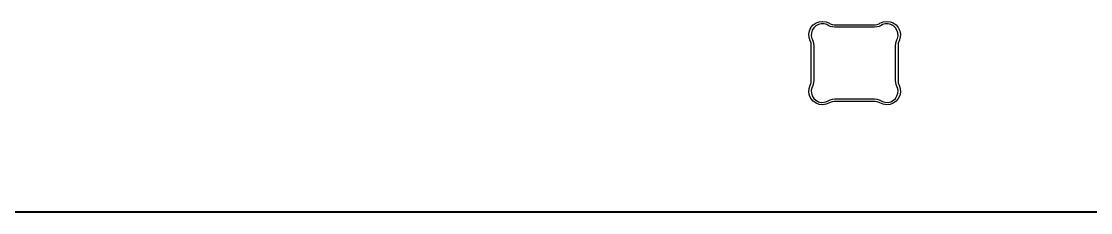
# Model space of a CAD drawing. Extents: x -0.9 to 12.5, y -6 to -2.
# Drawn here: x 4.117 to 5.817, y -5.967 to -5.663 of the extents above; entities that cross this region are included whole.
import ezdxf

# ---------------------------------------------------------------- set-up
doc = ezdxf.new("R2010")
doc.units = 0
doc.header["$MEASUREMENT"] = 0
doc.layers.add('BLACK', color=7, linetype='CONTINUOUS')

msp = doc.modelspace()

# ---------------------------------------------------------------- linework, layer by layer
at = {"layer": 'BLACK', "linetype": 'CONTINUOUS'}
for p, q in [((5.3698, -5.6777), (5.3721, -5.6727)), ((5.3721, -5.6727), (5.3757, -5.6685)), ((5.3767, -5.6729), (5.3742, -5.6767)), ((5.3757, -5.6685), (5.3802, -5.6653)), ((5.38, -5.6698), (5.3767, -5.6729)), ((5.384, -5.6677), (5.38, -5.6698)), ((5.3802, -5.6653), (5.3853, -5.6633)), ((5.3884, -5.6666), (5.384, -5.6677)), ((5.3853, -5.6633), (5.3908, -5.6627)), ((5.393, -5.6667), (5.3884, -5.6666)), ((5.3908, -5.6627), (5.3962, -5.6635)), ((5.3973, -5.6679), (5.393, -5.6667)), ((5.3962, -5.6635), (5.4013, -5.6657)), ((5.3993, -5.6691), (5.3973, -5.6679)), ((5.4027, -5.6707), (5.3993, -5.6691)), ((5.3993, -5.6691), (5.3993, -5.6691)), ((5.3993, -5.6691), (5.3993, -5.6691)), ((5.3993, -5.6691), (5.3993, -5.6691)), ((5.3993, -5.6691), (5.3993, -5.6691)), ((5.4013, -5.6657), (5.4013, -5.6657)), ((5.4013, -5.6657), (5.4013, -5.6657)), ((5.4013, -5.6657), (5.4013, -5.6657)), ((5.4013, -5.6657), (5.4013, -5.6657)), ((5.4013, -5.6657), (5.4013, -5.6657)), ((5.4013, -5.6657), (5.4026, -5.6665)), ((5.4026, -5.6665), (5.4056, -5.6676)), ((5.4064, -5.6717), (5.4027, -5.6707)), ((5.4056, -5.6676), (5.4087, -5.6681)), ((5.4102, -5.672), (5.4064, -5.6717)), ((5.4087, -5.6681), (5.4102, -5.6681)), ((5.4102, -5.6681), (5.4102, -5.6681)), ((5.4102, -5.6681), (5.4102, -5.6681)), ((5.4102, -5.6681), (5.4728, -5.6681)), ((5.4728, -5.672), (5.4102, -5.672)), ((5.4102, -5.672), (5.4102, -5.672)), ((5.4728, -5.6681), (5.4728, -5.6681)), ((5.4728, -5.6681), (5.4728, -5.6681)), ((5.4728, -5.6681), (5.4728, -5.6681)), ((5.4728, -5.6681), (5.4743, -5.6681)), ((5.4766, -5.6717), (5.4728, -5.672)), ((5.4728, -5.672), (5.4728, -5.672)), ((5.4728, -5.672), (5.4728, -5.672)), ((5.4743, -5.6681), (5.4774, -5.6676)), ((5.4803, -5.6707), (5.4766, -5.6717)), ((5.4774, -5.6676), (5.4804, -5.6665)), ((5.4837, -5.6691), (5.4803, -5.6707)), ((5.4804, -5.6665), (5.4817, -5.6657)), ((5.4817, -5.6657), (5.4868, -5.6635)), ((5.4817, -5.6657), (5.4817, -5.6657)), ((5.4817, -5.6657), (5.4817, -5.6657)), ((5.4817, -5.6657), (5.4817, -5.6657)), ((5.4857, -5.6679), (5.4837, -5.6691)), ((5.4837, -5.6691), (5.4837, -5.6691)), ((5.4837, -5.6691), (5.4837, -5.6691)), ((5.4837, -5.6691), (5.4837, -5.6691)), ((5.49, -5.6667), (5.4857, -5.6679)), ((5.4868, -5.6635), (5.4922, -5.6627)), ((5.4946, -5.6666), (5.49, -5.6667)), ((5.4922, -5.6627), (5.4977, -5.6633)), ((5.499, -5.6677), (5.4946, -5.6666)), ((5.4977, -5.6633), (5.5028, -5.6653)), ((5.503, -5.6698), (5.499, -5.6677)), ((5.5028, -5.6653), (5.5073, -5.6685)), ((5.5063, -5.6729), (5.503, -5.6698)), ((5.5088, -5.6767), (5.5063, -5.6729)), ((5.5073, -5.6685), (5.5109, -5.6727)), ((5.5109, -5.6727), (5.5132, -5.6777)), ((5.3687, -5.6831), (5.3698, -5.6777)), ((5.3691, -5.6886), (5.3687, -5.6831)), ((5.3708, -5.6938), (5.3691, -5.6886)), ((5.3728, -5.681), (5.3725, -5.6856)), ((5.3725, -5.6856), (5.3734, -5.69)), ((5.3742, -5.6767), (5.3728, -5.681)), ((5.3734, -5.69), (5.3744, -5.6921)), ((5.3744, -5.6921), (5.3756, -5.6951)), ((5.5074, -5.6951), (5.5086, -5.6921)), ((5.5086, -5.6921), (5.5096, -5.69)), ((5.5086, -5.6921), (5.5086, -5.6921)), ((5.5086, -5.6921), (5.5086, -5.6921)), ((5.5086, -5.6921), (5.5086, -5.6921)), ((5.5086, -5.6921), (5.5086, -5.6921)), ((5.5086, -5.6921), (5.5086, -5.6921)), ((5.5102, -5.681), (5.5088, -5.6767)), ((5.5096, -5.69), (5.5105, -5.6856)), ((5.5105, -5.6856), (5.5102, -5.681)), ((5.5139, -5.6886), (5.5121, -5.6938)), ((5.5132, -5.6777), (5.5143, -5.6831)), ((5.5143, -5.6831), (5.5139, -5.6886)), ((5.3714, -5.695), (5.3708, -5.6938)), ((5.3708, -5.6938), (5.3708, -5.6938)), ((5.3722, -5.6975), (5.3714, -5.695)), ((5.3726, -5.7001), (5.3722, -5.6975)), ((5.3726, -5.7015), (5.3726, -5.7001)), ((5.3726, -5.7568), (5.3726, -5.7015)), ((5.3726, -5.7015), (5.3726, -5.7015)), ((5.3756, -5.6951), (5.3763, -5.6982)), ((5.3763, -5.6982), (5.3765, -5.7015)), ((5.3765, -5.7015), (5.3765, -5.7015)), ((5.3765, -5.7015), (5.3765, -5.7015)), ((5.3765, -5.7015), (5.3765, -5.7015)), ((5.3765, -5.7015), (5.3765, -5.7568)), ((5.5065, -5.7015), (5.5067, -5.6982)), ((5.5065, -5.7568), (5.5065, -5.7015)), ((5.5065, -5.7015), (5.5065, -5.7015)), ((5.5065, -5.7015), (5.5065, -5.7015)), ((5.5067, -5.6982), (5.5074, -5.6951)), ((5.5108, -5.6975), (5.5104, -5.7001)), ((5.5104, -5.7001), (5.5104, -5.7015)), ((5.5104, -5.7015), (5.5104, -5.7568)), ((5.5116, -5.695), (5.5108, -5.6975)), ((5.5121, -5.6938), (5.5116, -5.695)), ((5.5121, -5.6938), (5.5121, -5.6938)), ((5.5121, -5.6938), (5.5121, -5.6938)), ((5.5121, -5.6938), (5.5121, -5.6938)), ((5.5121, -5.6938), (5.5121, -5.6938)), ((5.3714, -5.7633), (5.3722, -5.7608)), ((5.3722, -5.7608), (5.3726, -5.7581)), ((5.3726, -5.7581), (5.3726, -5.7568)), ((5.3726, -5.7568), (5.3726, -5.7568)), ((5.3763, -5.76), (5.3756, -5.7632)), ((5.3765, -5.7568), (5.3763, -5.76)), ((5.3765, -5.7568), (5.3765, -5.7568)), ((5.3765, -5.7568), (5.3765, -5.7568)), ((5.5067, -5.76), (5.5065, -5.7568)), ((5.5065, -5.7568), (5.5065, -5.7568)), ((5.5065, -5.7568), (5.5065, -5.7568)), ((5.5065, -5.7568), (5.5065, -5.7568)), ((5.5074, -5.7632), (5.5067, -5.76)), ((5.5104, -5.7568), (5.5104, -5.7568)), ((5.5104, -5.7568), (5.5104, -5.7581)), ((5.5104, -5.7581), (5.5108, -5.7608)), ((5.5108, -5.7608), (5.5116, -5.7633)), ((5.3687, -5.7752), (5.3691, -5.7697)), ((5.3698, -5.7806), (5.3687, -5.7752)), ((5.3691, -5.7697), (5.3708, -5.7645)), ((5.3708, -5.7645), (5.3714, -5.7633)), ((5.3708, -5.7645), (5.3708, -5.7645)), ((5.3708, -5.7645), (5.3708, -5.7645)), ((5.3708, -5.7645), (5.3708, -5.7645)), ((5.3708, -5.7645), (5.3708, -5.7645)), ((5.3734, -5.7682), (5.3725, -5.7727)), ((5.3725, -5.7727), (5.3728, -5.7772)), ((5.3728, -5.7772), (5.3742, -5.7815)), ((5.3744, -5.7662), (5.3734, -5.7682)), ((5.3756, -5.7632), (5.3744, -5.7662)), ((5.3744, -5.7662), (5.3744, -5.7662)), ((5.3744, -5.7662), (5.3744, -5.7662)), ((5.3744, -5.7662), (5.3744, -5.7662)), ((5.3744, -5.7662), (5.3744, -5.7662)), ((5.3744, -5.7662), (5.3744, -5.7662)), ((5.5086, -5.7662), (5.5074, -5.7632)), ((5.5096, -5.7682), (5.5086, -5.7662)), ((5.5086, -5.7662), (5.5086, -5.7662)), ((5.5086, -5.7662), (5.5086, -5.7662)), ((5.5088, -5.7815), (5.5102, -5.7772)), ((5.5105, -5.7727), (5.5096, -5.7682)), ((5.5102, -5.7772), (5.5105, -5.7727)), ((5.5116, -5.7633), (5.5121, -5.7645)), ((5.5121, -5.7645), (5.5121, -5.7645)), ((5.5121, -5.7645), (5.5121, -5.7645)), ((5.5121, -5.7645), (5.5139, -5.7697)), ((5.5143, -5.7752), (5.5132, -5.7806)), ((5.5139, -5.7697), (5.5143, -5.7752)), ((5.3721, -5.7856), (5.3698, -5.7806)), ((5.3757, -5.7898), (5.3721, -5.7856)), ((5.3742, -5.7815), (5.3767, -5.7854)), ((5.3802, -5.793), (5.3757, -5.7898)), ((5.3767, -5.7854), (5.38, -5.7884)), ((5.38, -5.7884), (5.384, -5.7906)), ((5.3853, -5.7949), (5.3802, -5.793)), ((5.384, -5.7906), (5.3884, -5.7916)), ((5.3908, -5.7955), (5.3853, -5.7949)), ((5.3884, -5.7916), (5.393, -5.7915)), ((5.3962, -5.7947), (5.3908, -5.7955)), ((5.393, -5.7915), (5.3973, -5.7903)), ((5.4013, -5.7926), (5.3962, -5.7947)), ((5.3973, -5.7903), (5.3993, -5.7892)), ((5.3993, -5.7892), (5.4027, -5.7876)), ((5.3993, -5.7892), (5.3993, -5.7892)), ((5.4026, -5.7918), (5.4013, -5.7926)), ((5.4013, -5.7926), (5.4013, -5.7926)), ((5.4013, -5.7926), (5.4013, -5.7926)), ((5.4056, -5.7907), (5.4026, -5.7918)), ((5.4027, -5.7876), (5.4064, -5.7866)), ((5.4087, -5.7902), (5.4056, -5.7907)), ((5.4064, -5.7866), (5.4102, -5.7862)), ((5.4102, -5.7902), (5.4087, -5.7902)), ((5.4102, -5.7862), (5.4102, -5.7862)), ((5.4102, -5.7862), (5.4102, -5.7862)), ((5.4102, -5.7862), (5.4102, -5.7862)), ((5.4102, -5.7862), (5.4728, -5.7862)), ((5.4728, -5.7902), (5.4102, -5.7902)), ((5.4102, -5.7902), (5.4102, -5.7902)), ((5.4102, -5.7902), (5.4102, -5.7902)), ((5.4728, -5.7862), (5.4728, -5.7862)), ((5.4728, -5.7862), (5.4766, -5.7866)), ((5.4743, -5.7902), (5.4728, -5.7902)), ((5.4728, -5.7902), (5.4728, -5.7902)), ((5.4728, -5.7902), (5.4728, -5.7902)), ((5.4774, -5.7907), (5.4743, -5.7902)), ((5.4766, -5.7866), (5.4803, -5.7876)), ((5.4804, -5.7918), (5.4774, -5.7907)), ((5.4803, -5.7876), (5.4837, -5.7892)), ((5.4817, -5.7926), (5.4804, -5.7918)), ((5.4868, -5.7947), (5.4817, -5.7926)), ((5.4817, -5.7926), (5.4817, -5.7926)), ((5.4817, -5.7926), (5.4817, -5.7926)), ((5.4817, -5.7926), (5.4817, -5.7926)), ((5.4817, -5.7926), (5.4817, -5.7926)), ((5.4817, -5.7926), (5.4817, -5.7926)), ((5.4837, -5.7892), (5.4837, -5.7892)), ((5.4837, -5.7892), (5.4837, -5.7892)), ((5.4837, -5.7892), (5.4837, -5.7892)), ((5.4837, -5.7892), (5.4837, -5.7892)), ((5.4837, -5.7892), (5.4857, -5.7903)), ((5.4857, -5.7903), (5.49, -5.7915)), ((5.4922, -5.7955), (5.4868, -5.7947)), ((5.49, -5.7915), (5.4946, -5.7916)), ((5.4977, -5.7949), (5.4922, -5.7955)), ((5.4946, -5.7916), (5.499, -5.7906)), ((5.5028, -5.793), (5.4977, -5.7949)), ((5.499, -5.7906), (5.503, -5.7884)), ((5.5073, -5.7898), (5.5028, -5.793)), ((5.503, -5.7884), (5.5063, -5.7854)), ((5.5063, -5.7854), (5.5088, -5.7815)), ((5.5109, -5.7856), (5.5073, -5.7898)), ((5.5132, -5.7806), (5.5109, -5.7856)), ((-0.9203, -5.9652), (12.4951, -5.9652)), ((12.4961, -5.9671), (-0.9213, -5.9671))]:
    msp.add_line(p, q, dxfattribs=at)

doc.saveas('drawing.dxf')
